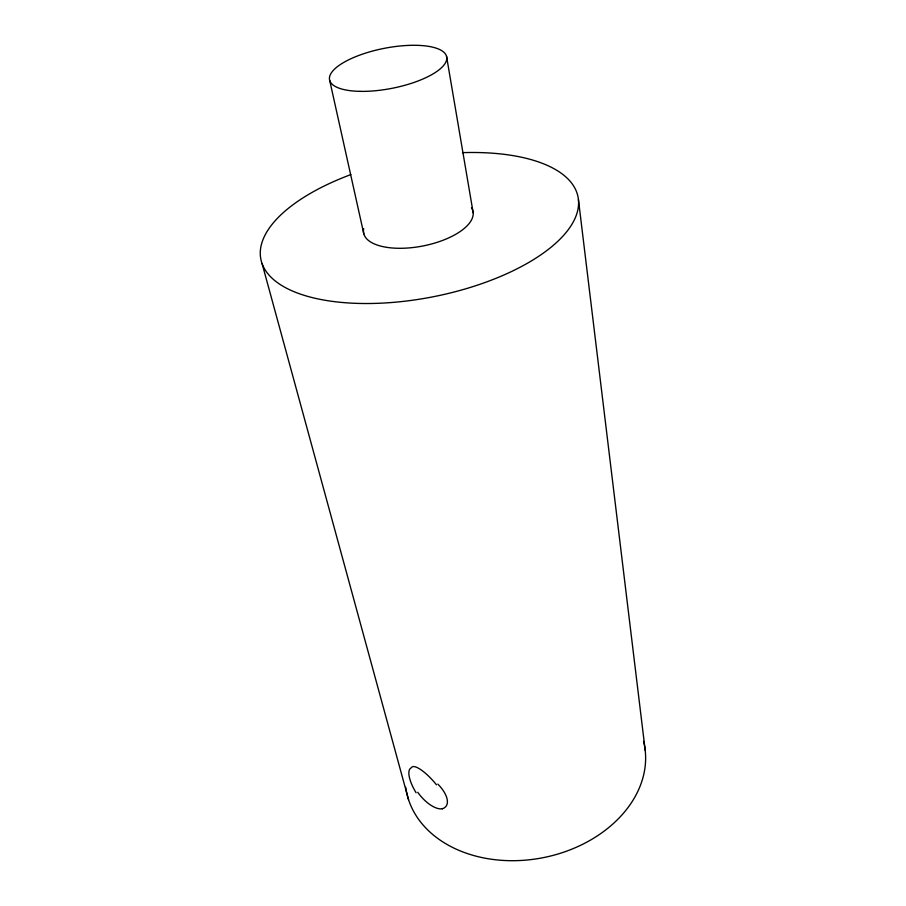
<?xml version="1.0" encoding="UTF-8"?>
<svg xmlns="http://www.w3.org/2000/svg" width="906" height="906" viewBox="0 0 906 906"><rect width="100%" height="100%" fill="white"/><g stroke="black" fill="none" stroke-linecap="round" stroke-linejoin="round"><path stroke-width="1.36" d="M262.14 263.793L408.527 799.602M329.693 80.43L363.816 233.85M446.533 56.274L473.159 212.684M578.436 199.58L645.208 750.372M462.502 152.65A161.619 70.124 -11.1 0 1 554.472 244.337A161.619 70.124 -11.1 0 1 300.735 294.212A161.619 70.124 -11.1 0 1 350.849 174.598M643.577 741.335A121.234 91.325 -11.1 0 1 542.501 857.801A121.234 91.325 -11.1 0 1 405.718 787.28M437.847 784.109A25.889 12.605 39 0 1 442.321 808.741M442.468 808.775A25.957 12.038 51.4 0 1 417.711 792.263M416.114 792.773A26.059 9.207 56.5 0 1 411.301 767.824A25.946 7.112 49.1 0 1 436.477 784.789M471.448 207.791A55.73 24.088 -11.1 0 1 422.638 246.036A55.73 24.088 -11.1 0 1 363.691 228.652M359.999 91.359A59.671 20.362 -11.1 0 0 446.783 57.712A59.671 20.362 -11.1 0 0 357.542 55.934A59.671 20.362 -11.1 0 0 359.999 91.359"/></g></svg>
